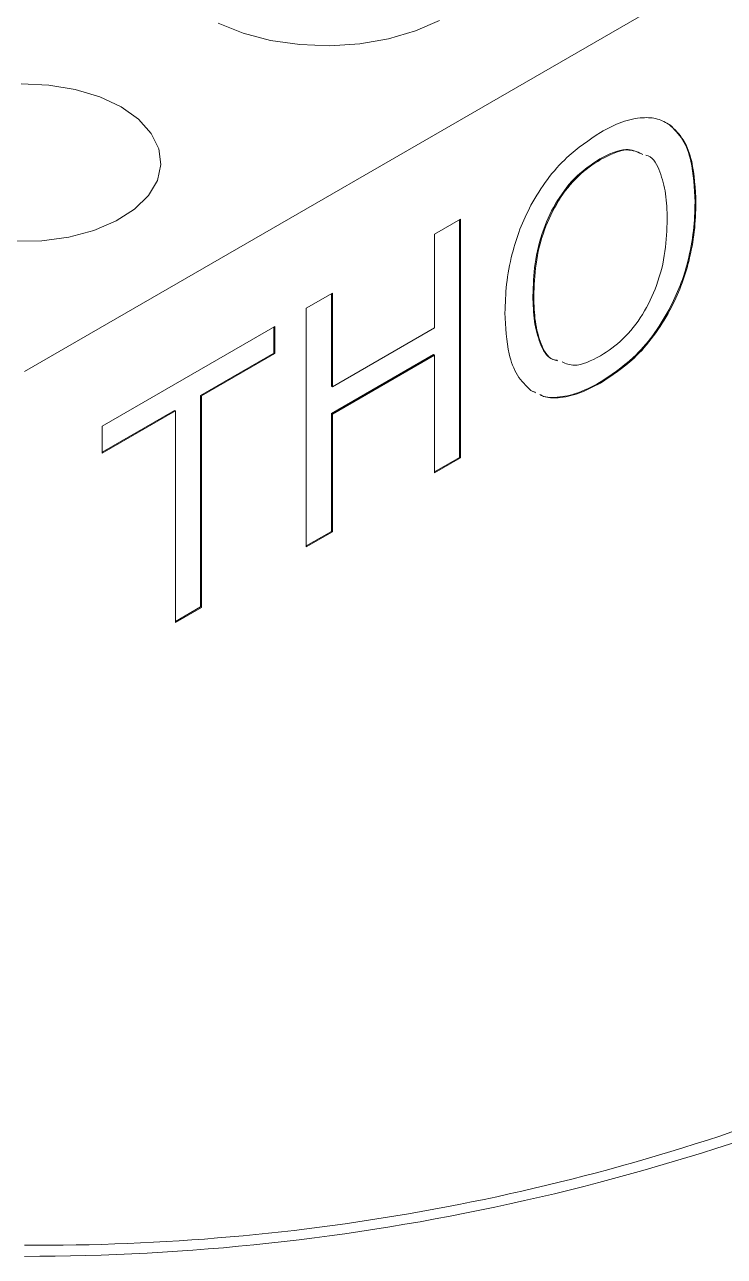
# Model space of a CAD drawing. Header units: inches. Extents: x 0.1 to 10.9, y 0 to 8.5.
# Drawn here: x 9.2298 to 9.4596, y 6.7973 to 7.2019 of the extents above; entities that cross this region are included whole.
import ezdxf

# ---------------------------------------------------------------- set-up
doc = ezdxf.new("R2010")
doc.units = ezdxf.units.IN
doc.header["$MEASUREMENT"] = 0

msp = doc.modelspace()

# ---------------------------------------------------------------- linework, layer by layer
at = {"color": 7, "linetype": 'Continuous', "lineweight": 0}
for p, q in [((9.22979, 7.088), (10.07832, 7.57785)), ((9.44149, 7.16913), (9.44177, 7.16897)), ((9.41868, 7.15776), (9.41896, 7.1576)), ((9.45002, 7.14358), (9.4503, 7.14341)), ((9.36437, 7.13303), (9.37296, 7.13799)), ((9.37268, 7.13783), (9.37268, 7.05977)), ((9.37296, 7.13799), (9.37296, 7.05961)), ((9.36437, 7.10227), (9.36437, 7.13303)), ((9.32227, 7.10873), (9.33086, 7.11369)), ((9.33058, 7.11352), (9.33058, 7.08309)), ((9.33086, 7.11369), (9.33086, 7.08293)), ((9.39674, 7.11282), (9.39702, 7.11266)), ((9.32227, 7.03034), (9.32227, 7.10873)), ((9.44149, 7.10828), (9.44177, 7.10812)), ((9.25524, 7.07003), (9.31196, 7.10277)), ((9.31167, 7.10261), (9.31167, 7.09401)), ((9.31196, 7.10277), (9.31196, 7.09384)), ((9.33086, 7.08293), (9.36437, 7.10227)), ((9.31167, 7.09401), (9.28761, 7.08012)), ((9.31196, 7.09384), (9.2879, 7.07995)), ((9.31167, 7.09401), (9.31196, 7.09384)), ((9.36409, 7.09351), (9.33058, 7.07416)), ((9.36437, 7.09334), (9.33086, 7.074)), ((9.36409, 7.09351), (9.36437, 7.09334)), ((9.36437, 7.05464), (9.36437, 7.09334)), ((9.41863, 7.08431), (9.41891, 7.08414)), ((9.28761, 7.08012), (9.28761, 7.01066)), ((9.28761, 7.08012), (9.2879, 7.07995)), ((9.2879, 7.07995), (9.2879, 7.0105)), ((9.33058, 7.08309), (9.33086, 7.08293)), ((9.39772, 7.08095), (9.39606, 7.08173)), ((9.39744, 7.08112), (9.39653, 7.08154)), ((9.27902, 7.07516), (9.25524, 7.06143)), ((9.2793, 7.07499), (9.25524, 7.0611)), ((9.27902, 7.07516), (9.2793, 7.07499)), ((9.2793, 7.00554), (9.2793, 7.07499)), ((9.33058, 7.07416), (9.33058, 7.03546)), ((9.33058, 7.07416), (9.33086, 7.074)), ((9.33086, 7.074), (9.33086, 7.0353)), ((9.25524, 7.0611), (9.25524, 7.07003)), ((9.37268, 7.05977), (9.36437, 7.05497)), ((9.37296, 7.05961), (9.36437, 7.05464)), ((9.37268, 7.05977), (9.37296, 7.05961)), ((9.33058, 7.03546), (9.32227, 7.03067)), ((9.33086, 7.0353), (9.32227, 7.03034)), ((9.33058, 7.03546), (9.33086, 7.0353)), ((9.28761, 7.01066), (9.2793, 7.00586)), ((9.28761, 7.01066), (9.2879, 7.0105)), ((9.2879, 7.0105), (9.2793, 7.00554))]:
    msp.add_line(p, q, dxfattribs=at)
at = {"color": 7, "linetype": 'Continuous', "lineweight": 0, "flags": 128}
for points in [[(9.29341, 7.20233), (9.30154, 7.19908), (9.31055, 7.19671), (9.32015, 7.19532), (9.33002, 7.19493), (9.33986, 7.19557), (9.34933, 7.19722), (9.35815, 7.19981), (9.36602, 7.20327)], [(9.26147, 7.17487), (9.25444, 7.17817), (9.24641, 7.1806), (9.23769, 7.18204), (9.22865, 7.18243)], [(9.22639, 7.13079), (9.23545, 7.13092), (9.24428, 7.13211), (9.25251, 7.13429), (9.25982, 7.13739), (9.2659, 7.14127), (9.2705, 7.14578), (9.27343, 7.15073), (9.27457, 7.15592), (9.27389, 7.16114), (9.27139, 7.16617), (9.26719, 7.17081), (9.26147, 7.17487)]]:
    msp.add_lwpolyline(points, dxfattribs=at)
at = {"color": 7, "linetype": 'Continuous', "lineweight": 0}
for centre, radius, start, end in [((9.2299, 7.54172), 0.74438, 269.99116, 294.7138), ((9.23515, 7.51199), 0.71098, 269.56764, 291.34405)]:
    msp.add_arc(centre, radius, start, end, dxfattribs=at)
for points, knots in [([(9.41891, 7.1665), (9.42128, 7.16775), (9.42604, 7.17024), (9.43239, 7.17153), (9.43777, 7.17119), (9.44044, 7.16971), (9.44177, 7.16897)], [0, 0, 0, 0, 0.280067, 0.559926, 0.77998, 1, 1, 1, 1]), ([(9.44149, 7.16913), (9.44308, 7.1676), (9.44625, 7.16452), (9.4494, 7.15589), (9.44978, 7.14824), (9.45002, 7.14358)], [0, 0, 0, 0, 0.279881, 0.560041, 1, 1, 1, 1]), ([(9.44177, 7.16897), (9.44336, 7.16743), (9.44654, 7.16436), (9.44968, 7.15572), (9.45007, 7.14808), (9.4503, 7.14341)], [0, 0, 0, 0, 0.279881, 0.560041, 1, 1, 1, 1]), ([(9.3961, 7.1426), (9.39782, 7.14549), (9.40125, 7.15126), (9.4091, 7.15991), (9.41519, 7.164), (9.41891, 7.1665)], [0, 0, 0, 0, 0.280098, 0.560404, 1, 1, 1, 1]), ([(9.43252, 7.15942), (9.43086, 7.16017), (9.42697, 7.16195), (9.42171, 7.15929), (9.41868, 7.15776)], [0, 0, 0, 0, 0.425316, 1, 1, 1, 1]), ([(9.4328, 7.15925), (9.43115, 7.16001), (9.42725, 7.16178), (9.42199, 7.15913), (9.41896, 7.1576)], [0, 0, 0, 0, 0.425316, 1, 1, 1, 1]), ([(9.41868, 7.15776), (9.41617, 7.1561), (9.41115, 7.15278), (9.40449, 7.14435), (9.39967, 7.13411), (9.39709, 7.12323), (9.39686, 7.11629), (9.39674, 7.11282)], [0, 0, 0, 0, 0.186634, 0.372828, 0.559332, 0.779428, 1, 1, 1, 1]), ([(9.41896, 7.1576), (9.41645, 7.15594), (9.41143, 7.15262), (9.40477, 7.14418), (9.39995, 7.13395), (9.39737, 7.12307), (9.39714, 7.11613), (9.39702, 7.11266)], [0, 0, 0, 0, 0.186634, 0.372828, 0.559332, 0.779428, 1, 1, 1, 1]), ([(9.44085, 7.13796), (9.44077, 7.14081), (9.44063, 7.14653), (9.4386, 7.15358), (9.43639, 7.15835), (9.43407, 7.15891), (9.43378, 7.15898)], [0, 0, 0, 0, 0.319105, 0.63783, 0.955894, 1, 1, 1, 1]), ([(9.38757, 7.1072), (9.38767, 7.11031), (9.38785, 7.11654), (9.38959, 7.12585), (9.39226, 7.13469), (9.39482, 7.13996), (9.3961, 7.1426)], [0, 0, 0, 0, 0.280103, 0.560051, 0.780058, 1, 1, 1, 1]), ([(9.45002, 7.14358), (9.44992, 7.14047), (9.44974, 7.13427), (9.44799, 7.12497), (9.44534, 7.11617), (9.44277, 7.11091), (9.44149, 7.10828)], [0, 0, 0, 0, 0.280103, 0.560078, 0.780111, 1, 1, 1, 1]), ([(9.4503, 7.14341), (9.45021, 7.14031), (9.45002, 7.13411), (9.44827, 7.12481), (9.44562, 7.11601), (9.44306, 7.11075), (9.44177, 7.10812)], [0, 0, 0, 0, 0.280103, 0.560078, 0.780111, 1, 1, 1, 1]), ([(9.41896, 7.0931), (9.42147, 7.09477), (9.42647, 7.0981), (9.43307, 7.10654), (9.43794, 7.11672), (9.4405, 7.12758), (9.44073, 7.13449), (9.44085, 7.13796)], [0, 0, 0, 0, 0.1865953, 0.3728447, 0.5593292, 0.779404, 1, 1, 1, 1]), ([(9.39674, 7.11282), (9.39682, 7.10997), (9.39698, 7.10427), (9.39894, 7.09713), (9.40144, 7.09229), (9.40409, 7.09175), (9.40466, 7.09164)], [0, 0, 0, 0, 0.305902, 0.611422, 0.916222, 1, 1, 1, 1]), ([(9.39702, 7.11266), (9.3971, 7.10981), (9.39726, 7.10411), (9.39922, 7.09697), (9.40173, 7.09213), (9.40437, 7.09159), (9.40494, 7.09147)], [0, 0, 0, 0, 0.305902, 0.611422, 0.916222, 1, 1, 1, 1]), ([(9.44149, 7.10828), (9.43977, 7.10538), (9.43633, 7.09959), (9.4285, 7.09081), (9.42237, 7.08677), (9.41863, 7.08431)], [0, 0, 0, 0, 0.280209, 0.560351, 1, 1, 1, 1]), ([(9.44177, 7.10812), (9.44005, 7.10522), (9.43662, 7.09942), (9.42878, 7.09065), (9.42265, 7.08661), (9.41891, 7.08414)], [0, 0, 0, 0, 0.280209, 0.560351, 1, 1, 1, 1]), ([(9.39606, 7.08173), (9.39448, 7.08326), (9.39131, 7.08633), (9.38817, 7.09493), (9.3878, 7.10255), (9.38757, 7.1072)], [0, 0, 0, 0, 0.279882, 0.56004, 1, 1, 1, 1]), ([(9.40631, 7.0911), (9.4076, 7.09057), (9.41115, 7.08908), (9.41592, 7.09154), (9.41896, 7.0931)], [0, 0, 0, 0, 0.363584, 1, 1, 1, 1]), ([(9.41891, 7.08414), (9.41653, 7.0829), (9.41177, 7.08042), (9.40545, 7.07918), (9.40115, 7.07926), (9.39939, 7.08016), (9.399, 7.08036)], [0, 0, 0, 0, 0.331815, 0.663413, 0.924119, 1, 1, 1, 1]), ([(9.41863, 7.08431), (9.41624, 7.08306), (9.41148, 7.08057), (9.40518, 7.07937), (9.40108, 7.07937), (9.39951, 7.08015), (9.3993, 7.08025)], [0, 0, 0, 0, 0.344591, 0.688956, 0.9597, 1, 1, 1, 1])]:
    msp.add_open_spline(points, degree=3, knots=knots, dxfattribs=at)

doc.saveas('drawing.dxf')
